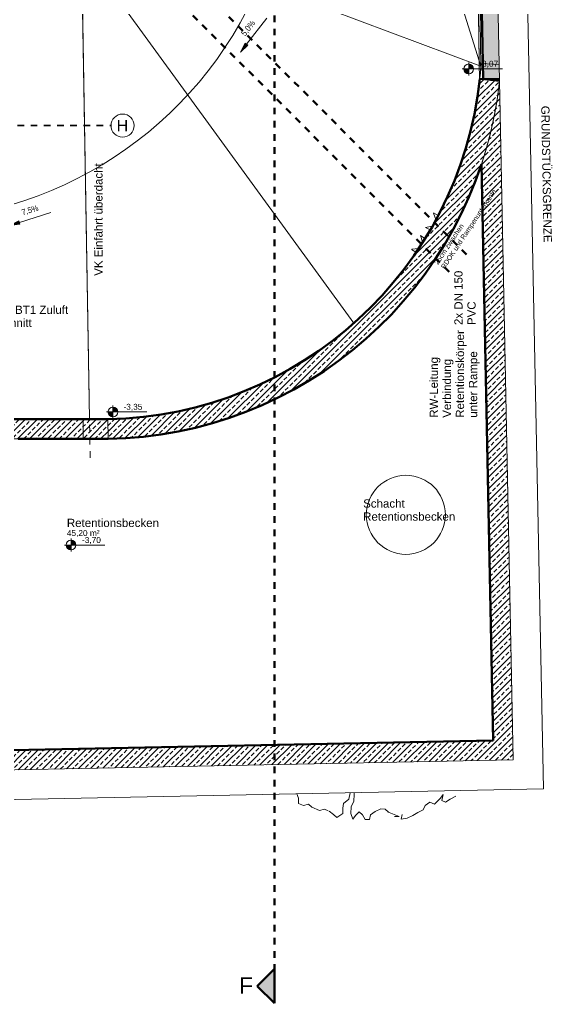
# Model space of a CAD drawing. Header units: metres. Extents: x 0 to 90, y 0 to 101.
# Drawn here: x 79.54 to 87.62, y 57.76 to 72.69 of the extents above; entities that cross this region are included whole.
import ezdxf

# ---------------------------------------------------------------- set-up
doc = ezdxf.new("R2010")
doc.units = ezdxf.units.M
for name, pattern in [('Achse', [0.009, 0.005, -0.002, 0, -0.002]), ('Strich Punkt', [0.015875, 0.00635, -0.004763, 0, -0.004763]), ('Strich Punkt Mittel', [0.015875, 0.00635, -0.004763, 0, -0.004763]), ('Verdeckt', [0.003, 0.002, -0.001]), ('Verdeckt Oben', [0.00225, 0.0015, -0.00075])]:
    doc.linetypes.add(name, pattern=pattern)
for name, color, linetype, lineweight in [('A_2D', 251, 'Continuous', 5), ('A_Baeume', 251, 'Continuous', 13), ('A_Beschriftung_', 251, 'Continuous', 9), ('A_Decken', 251, 'Continuous', 13), ('A_Durchbruch', 251, 'Verdeckt', 5), ('A_Kanal_RW', 251, 'Strich Punkt', 100), ('A_Raeume', 251, 'Continuous', 13), ('A_Raeume_', 251, 'Continuous', 5), ('A_Raeume_Beschriftung_', 251, 'Continuous', 9), ('A_Raster_', 251, 'Continuous', 9), ('A_Waende', 251, 'Continuous', 13), ('G-ANNO-DIMS_', 251, 'Continuous', 9), ('G-ANNO-SYMB_', 251, 'Continuous', 9), ('Text', 251, 'Continuous', 9)]:
    doc.layers.add(name, color=color, linetype=linetype, lineweight=lineweight)
doc.styles.add('Arial_1', font='arial.ttf', dxfattribs={"height": 0.25})
doc.styles.add('Arial_10', font='arial.ttf', dxfattribs={"width": 0.75, "height": 0.09})
doc.styles.add('Arial_2', font='arial.ttf', dxfattribs={"height": 0.175})
doc.styles.add('Arial_3', font='arial.ttf', dxfattribs={"height": 0.09})
doc.styles.add('Arial_5', font='arial.ttf', dxfattribs={"height": 0.125})
doc.styles.add('Arial_7', font='arial.ttf', dxfattribs={"height": 0.075})
pattern_1 = [(45, (35.10227, 0), (-0.08980256, 0.08980256), []), (45, (35.19207, 0), (-0.08980256, 0.08980256), [0.0635, -0.03175])]

# ---------------------------------------------------------------- blocks, each defined once
blk = doc.blocks.new('Bepf_Baum - Rotahorn - 9 Meter-1598783-263_PP_-01UG_BT1')
at = {"layer": 'A_Baeume'}
for p, q in [((1.828, -1.585), (1.812, -1.656)), ((1.844, -1.68), (1.828, -1.585)), ((1.954, -1.609), (1.907, -1.68)), ((2.017, -1.537), (1.954, -1.609)), ((1.686, -1.774), (1.639, -1.846)), ((1.765, -1.774), (1.686, -1.774)), ((1.812, -1.656), (1.765, -1.774)), ((1.907, -1.68), (1.844, -1.68)), ((1.639, -1.917), (1.576, -1.988)), ((1.639, -1.846), (1.639, -1.917)), ((0.582, -2.106), (0.571, -2.081)), ((1.528, -2.059), (1.465, -2.13)), ((1.576, -1.988), (1.528, -2.059)), ((0.535, -2.201), (0.487, -2.296)), ((0.514, -2.107), (0.535, -2.201)), ((0.614, -2.201), (0.582, -2.106)), ((0.614, -2.296), (0.614, -2.201)), ((0.976, -2.225), (0.929, -2.296)), ((1.039, -2.154), (0.976, -2.225)), ((1.102, -2.13), (1.039, -2.154)), ((1.166, -2.154), (1.102, -2.13)), ((1.15, -2.154), (1.339, -2.154)), ((1.339, -2.154), (1.276, -2.177)), ((1.386, -2.177), (1.371, -2.106)), ((1.465, -2.13), (1.386, -2.177)), ((0.487, -2.296), (0.503, -2.367)), ((0.503, -2.367), (0.535, -2.438)), ((0.645, -2.391), (0.614, -2.296)), ((0.755, -2.32), (0.724, -2.391)), ((0.819, -2.343), (0.755, -2.32)), ((0.882, -2.391), (0.819, -2.343)), ((0.945, -2.367), (0.882, -2.391)), ((0.929, -2.296), (0.945, -2.367)), ((-0.175, -2.485), (-0.223, -2.432)), ((-0.144, -2.557), (-0.175, -2.485)), ((-0.002, -2.509), (-0.065, -2.557)), ((0.062, -2.533), (-0.002, -2.509)), ((0.188, -2.533), (0.062, -2.533)), ((0.251, -2.485), (0.188, -2.533)), ((0.314, -2.485), (0.251, -2.485)), ((0.408, -2.509), (0.33, -2.485)), ((0.472, -2.533), (0.408, -2.509)), ((0.535, -2.438), (0.472, -2.533)), ((0.708, -2.462), (0.645, -2.391)), ((0.724, -2.391), (0.708, -2.462)), ((-0.065, -2.557), (-0.144, -2.557))]:
    blk.add_line(p, q, dxfattribs=at)
blk = doc.blocks.new('Allg_WD_rund - HKLS-11319887-263_PP_-01UG_BT1')
at = {"layer": 'A_Durchbruch'}
for p, q in [((-0.16, -0.15), (-0.092, -0.069)), ((-0.16, -0.071), (-0.16, -0.15)), ((0.022, -0.068), (0.09, -0.15)), ((0.09, -0.15), (0.09, -0.069))]:
    blk.add_line(p, q, dxfattribs=at)
blk = doc.blocks.new('Allg_WD_rund - HKLS-11332443-263_PP_-01UG_BT1')
at = {"layer": 'A_Durchbruch'}
for p, q in [((-0.16, 0.15), (-0.093, 0.069)), ((-0.16, 0.07), (-0.16, 0.15)), ((0.022, 0.069), (0.09, 0.15)), ((0.09, 0.15), (0.09, 0.068))]:
    blk.add_line(p, q, dxfattribs=at)
blk = doc.blocks.new('Raster - BS_Achse-112124-263_PP_-01UG_BT1')
at = {"layer": 'A_Beschriftung_'}
blk.add_circle((0, 0), 0.0035, dxfattribs=at)
blk = doc.blocks.new('Schnitt - 100_Gebaeudeschnitt-1261489-263_PP_-01UG_BT1')
at = {"layer": 'G-ANNO-SYMB_'}
blk.add_hatch(color=256, dxfattribs=at).paths.add_polyline_path([(-0.00829, 0), (-0.00305, 0.00525), (0.0022, 0)])
at = {"layer": 'G-ANNO-SYMB_', "lineweight": 70}
for p, q in [((-0.00305, 0.00525), (-0.00829, 0)), ((0.0022, 0), (-0.00305, 0.00525)), ((-0.00829, 0), (0.0022, 0))]:
    blk.add_line(p, q, dxfattribs=at)
blk = doc.blocks.new('Höhenkoten - 018-55641-263_PP_-01UG_BT1')
at = {"layer": 'G-ANNO-DIMS_'}
h = blk.add_hatch(color=256, dxfattribs=at)
edge = h.paths.add_edge_path()
edge.add_line((0, 0), (0, -0.0015))
edge.add_arc((0, 0), 0.0015, 180, 270, ccw=False)
edge.add_line((-0.0015, 0), (0, 0))
h = blk.add_hatch(color=256, dxfattribs=at)
edge = h.paths.add_edge_path()
edge.add_line((0, 0), (0, 0.0015))
edge.add_arc((0, 0), 0.0015, 0, 90, ccw=False)
edge.add_line((0.0015, 0), (0, 0))
for p, q in [((-0.002, 0), (0.01024, 0)), ((0, 0), (0, 0.002)), ((0, 0), (0, -0.002))]:
    blk.add_line(p, q, dxfattribs=at)
blk.add_circle((0, 0), 0.0015, dxfattribs=at)
blk = doc.blocks.new('BS_Kote_Grundriss_FBOK_manuell_AT - 018-9425739-263_PP_-01UG_BT1')
at = {"layer": 'A_Beschriftung_'}
h = blk.add_hatch(color=256, dxfattribs=at)
edge = h.paths.add_edge_path()
edge.add_line((0, 0), (0, -0.0015))
edge.add_arc((0, 0), 0.0015, 180, 270, ccw=False)
edge.add_line((-0.0015, 0), (0, 0))
h = blk.add_hatch(color=256, dxfattribs=at)
edge = h.paths.add_edge_path()
edge.add_line((0, 0), (0, 0.0015))
edge.add_arc((0, 0), 0.0015, 0, 90, ccw=False)
edge.add_line((0.0015, 0), (0, 0))
for p, q in [((-0.002, 0), (0.01024, 0)), ((0, 0), (0, 0.002)), ((0, 0), (0, -0.002))]:
    blk.add_line(p, q, dxfattribs=at)
blk.add_circle((0, 0), 0.0015, dxfattribs=at)
blk = doc.blocks.new('BS_Dtai_Gefälle mit Text - 018-10368467-263_PP_-01UG_BT1')
at = {"layer": 'A_Beschriftung_'}
blk.add_hatch(color=256, dxfattribs=at).paths.add_polyline_path([(0.005, -0.0005), (0.005, 0.0005), (0.00803, 0)])
for p, q in [((-0.005, 0), (0.005, 0)), ((0.00803, 0), (0.005, 0.0005)), ((0.005, 0.0005), (0.005, -0.0005)), ((0.005, -0.0005), (0.00803, 0))]:
    blk.add_line(p, q, dxfattribs=at)

msp = doc.modelspace()

# ---------------------------------------------------------------- hatches: boundary and pattern name
at = {"layer": 'A_Waende', "lineweight": 5}
h = msp.add_hatch(dxfattribs=at)
h.set_pattern_fill('FP_1', color=250, style=0, pattern_type=2)
h.set_pattern_definition(pattern_1)
h.paths.add_polyline_path([(86.574, 71.781), (86.822, 71.786), (86.476, 88.873), (86.226, 88.882), (86.317, 84.425), (86.318, 84.425), (86.318, 84.342), (86.574, 71.781)])
h.paths.add_polyline_path([(86.468, 89.273), (86.468, 89.274), (86.468, 89.273)])
h = msp.add_hatch(dxfattribs=at)
h.set_pattern_fill('FP_1', color=250, style=0, pattern_type=2)
h.set_pattern_definition(pattern_1)
h.paths.add_polyline_path([(80.885, 66.322), (81.155, 66.333), (81.424, 66.356), (81.692, 66.391), (81.958, 66.438), (82.222, 66.497), (82.476, 66.565), (82.732, 66.646), (82.985, 66.738), (83.233, 66.841), (83.477, 66.955), (83.706, 67.075), (83.935, 67.207), (84.161, 67.352), (84.39, 67.513), (84.602, 67.677), (84.797, 67.842), (84.994, 68.023), (85.186, 68.216), (85.363, 68.411), (85.538, 68.623), (85.696, 68.83), (85.848, 69.05), (85.991, 69.276), (86.124, 69.509), (86.246, 69.747), (86.358, 69.99), (86.458, 70.238), (86.548, 70.491), (86.625, 70.739), (86.69, 70.99), (86.745, 71.244), (86.791, 71.513), (86.823, 71.757), (86.594, 71.781), (86.574, 71.781), (86.574, 71.783), (86.524, 71.789), (86.489, 71.521), (86.442, 71.256), (86.382, 70.993), (86.31, 70.733), (86.227, 70.477), (86.131, 70.225), (86.023, 69.978), (85.9, 69.727), (85.775, 69.5), (85.628, 69.261), (85.482, 69.047), (85.321, 68.831), (85.149, 68.623), (84.968, 68.423), (84.778, 68.232), (84.579, 68.05), (84.372, 67.877), (84.157, 67.714), (83.935, 67.562), (83.706, 67.42), (83.47, 67.288), (83.229, 67.168), (82.982, 67.06), (82.731, 66.963), (82.475, 66.877), (82.215, 66.804), (81.953, 66.743), (81.688, 66.694), (81.42, 66.658), (81.152, 66.634), (80.883, 66.622), (80.885, 66.333)])
h = msp.add_hatch(dxfattribs=at)
h.set_pattern_fill('FP_1', color=250, style=0, pattern_type=2)
h.set_pattern_definition(pattern_1)
h.paths.add_polyline_path([(86.725, 61.747), (87.025, 61.753), (86.823, 71.757), (86.79, 71.499), (86.745, 71.244), (86.688, 70.981), (86.625, 70.739), (86.548, 70.491), (86.721, 61.936)])
h = msp.add_hatch(dxfattribs=at)
h.set_pattern_fill('FP_1', color=250, style=0, pattern_type=2)
h.set_pattern_definition(pattern_1)
h.paths.add_polyline_path([(77.879, 66.472), (78.029, 66.622), (77.729, 66.622), (77.87, 66.481)])
h.paths.add_polyline_path([(77.729, 66.322), (78.029, 66.322), (77.879, 66.472)])
h.paths.add_polyline_path([(77.719, 66.322), (77.729, 66.322), (77.729, 66.622), (77.719, 66.622), (77.719, 66.481)])
h.paths.add_polyline_path([(78.203, 66.322), (80.885, 66.322), (80.883, 66.622), (78.029, 66.622), (78.029, 66.322)])
h = msp.add_hatch(dxfattribs=at)
h.set_pattern_fill('FP_1', color=250, style=0, pattern_type=2)
h.set_pattern_definition(pattern_1)
h.paths.add_polyline_path([(77.719, 61.265), (87.031, 61.453), (87.025, 61.753), (77.719, 61.565), (77.719, 61.287)])

# ---------------------------------------------------------------- linework, layer by layer
at = {"layer": 'A_2D', "lineweight": 13}
for p, q in [((87.49, 61.013), (86.919, 89.256)), ((86.476, 88.873), (87.031, 61.453)), ((86.542, 71.981), (83.432, 81.862)), ((80.942, 66.622), (77.719, 66.622)), ((77.719, 66.322), (80.885, 66.322)), ((87.031, 61.453), (70.151, 61.112)), ((70.151, 60.662), (87.49, 61.013))]:
    msp.add_line(p, q, dxfattribs=at)
at = {"layer": 'A_2D', "linetype": 'Verdeckt Oben'}
msp.add_line((80.603, 66.622), (80.454, 75.365), dxfattribs=at)
at = {"layer": 'A_2D'}
for p, q in [((84.612, 68.08), (80.001, 74.428)), ((86.542, 71.981), (80.473, 74.251))]:
    msp.add_line(p, q, dxfattribs=at)
msp.add_circle((85.402, 65.171), 0.6, dxfattribs=at)
msp.add_arc((77.764, 75.521), 5.879, 269.0829, 337.1487, dxfattribs=at)
at = {"layer": 'A_2D', "lineweight": 13}
for centre, radius, start, end in [((80.763, 72.424), 5.804, 271.773, 311.5493), ((80.774, 72.405), 6.084, 271.0512, 311.7593)]:
    msp.add_arc(centre, radius, start, end, dxfattribs=at)
at = {"layer": 'A_Decken'}
msp.add_line((86.36, 81.85), (86.542, 71.981), dxfattribs=at)
msp.add_arc((80.774, 72.405), 6.084, 271.0512, 353.8828, dxfattribs=at)
for points in [[(86.542, 71.981), (86.536, 71.904), (86.529, 71.828), (86.52, 71.752)], [(86.503, 71.617), (86.497, 71.573), (86.491, 71.53), (86.484, 71.486)], [(86.461, 71.352), (86.453, 71.309), (86.444, 71.265), (86.435, 71.222)], [(86.406, 71.089), (86.396, 71.046), (86.385, 71.003), (86.374, 70.961)], [(86.339, 70.829), (86.327, 70.787), (86.314, 70.744), (86.301, 70.702)], [(86.26, 70.574), (86.246, 70.532), (86.231, 70.489), (86.216, 70.447)], [(86.169, 70.321), (86.153, 70.28), (86.136, 70.238), (86.119, 70.197)], [(86.066, 70.072), (86.048, 70.032), (86.03, 69.992), (86.011, 69.952)], [(85.952, 69.829), (85.932, 69.79), (85.913, 69.751), (85.892, 69.712)], [(85.827, 69.592), (85.82, 69.578), (85.812, 69.565), (85.805, 69.552)], [(85.771, 69.494), (85.768, 69.488), (85.765, 69.482), (85.761, 69.477)], [(85.658, 69.307), (85.645, 69.287), (85.633, 69.268), (85.62, 69.248)], [(85.544, 69.135), (85.519, 69.099), (85.494, 69.063), (85.468, 69.027)], [(85.387, 68.917), (85.361, 68.882), (85.334, 68.847), (85.307, 68.813)], [(85.221, 68.707), (85.193, 68.673), (85.164, 68.64), (85.135, 68.606)], [(85.045, 68.505), (85.015, 68.472), (84.985, 68.44), (84.954, 68.408)], [(84.858, 68.31), (84.827, 68.279), (84.796, 68.249), (84.764, 68.219)], [(84.663, 68.125), (84.631, 68.095), (84.598, 68.066), (84.566, 68.038)], [(84.462, 67.95), (84.428, 67.922), (84.393, 67.894), (84.359, 67.866)], [(84.251, 67.783), (84.216, 67.757), (84.18, 67.731), (84.144, 67.705)], [(83.805, 67.479), (83.768, 67.457), (83.731, 67.435), (83.694, 67.413)], [(84.031, 67.626), (83.995, 67.602), (83.959, 67.578), (83.923, 67.554)], [(83.574, 67.345), (83.536, 67.324), (83.498, 67.303), (83.459, 67.283)], [(83.336, 67.22), (83.297, 67.201), (83.258, 67.182), (83.219, 67.164)], [(83.091, 67.106), (83.052, 67.089), (83.013, 67.072), (82.973, 67.056)], [(82.593, 66.915), (82.551, 66.901), (82.509, 66.888), (82.467, 66.875)], [(82.842, 67.004), (82.803, 66.989), (82.763, 66.974), (82.722, 66.96)], [(82.069, 66.768), (82.028, 66.759), (81.988, 66.75), (81.948, 66.742)], [(82.336, 66.837), (82.294, 66.825), (82.252, 66.813), (82.209, 66.802)], [(81.254, 66.641), (81.22, 66.639), (81.185, 66.636), (81.151, 66.634)], [(81.531, 66.671), (81.493, 66.666), (81.456, 66.662), (81.418, 66.657)], [(81.798, 66.713), (81.76, 66.706), (81.722, 66.7), (81.684, 66.694)]]:
    msp.add_open_spline(points, degree=3, dxfattribs=at)
at = {"layer": 'A_Kanal_RW'}
for p, q in [((86.322, 69.123), (79.817, 75.629)), ((86.059, 68.861), (79.659, 75.261))]:
    msp.add_line(p, q, dxfattribs=at)
at = {"layer": 'A_Raeume', "color": 8, "linetype": 'Verdeckt'}
for p, q in [((80.613, 66.038), (80.22, 89.116)), ((86.265, 88.881), (86.519, 71.739))]:
    msp.add_line(p, q, dxfattribs=at)
at = {"layer": 'A_Raeume_', "flags": 128}
for points in [[(80.22, 89.116), (80.603, 66.624), (80.673, 66.622), (80.744, 66.621), (81.045, 66.628), (81.346, 66.65), (81.645, 66.687), (81.942, 66.741), (82.236, 66.809), (82.526, 66.893), (82.811, 66.992), (83.09, 67.106), (83.364, 67.234), (83.63, 67.376), (83.888, 67.531), (84.138, 67.7), (84.379, 67.882), (84.609, 68.076), (84.83, 68.282), (85.039, 68.499), (85.237, 68.727), (85.423, 68.965), (85.596, 69.212), (85.756, 69.468), (85.902, 69.731), (86.035, 70.002), (86.153, 70.28), (86.256, 70.563), (86.345, 70.852), (86.418, 71.144), (86.476, 71.44), (86.519, 71.739), (86.488, 73.797)], [(77.719, 61.565), (86.725, 61.747), (86.548, 70.491), (86.442, 70.197), (86.322, 69.909), (86.186, 69.627), (86.036, 69.353), (85.873, 69.087), (85.696, 68.83), (85.506, 68.582), (85.303, 68.344), (85.089, 68.117), (84.863, 67.901), (84.627, 67.697), (84.38, 67.506), (84.124, 67.327), (83.859, 67.162), (83.586, 67.01), (83.305, 66.873), (83.018, 66.75), (82.725, 66.643), (82.426, 66.55), (82.124, 66.473), (81.817, 66.412), (81.508, 66.366), (81.197, 66.336), (80.885, 66.322), (79.519, 66.322)]]:
    msp.add_lwpolyline(points, dxfattribs=at)
msp.add_lwpolyline([(77.605, 66.622), (79.369, 66.622), (80.603, 66.622), (80.454, 75.34), (80.446, 75.34), (80.358, 75.105), (80.255, 74.876), (80.138, 74.653), (80.008, 74.439), (79.864, 74.232), (79.708, 74.036), (79.539, 73.849), (79.359, 73.674), (79.169, 73.51), (78.969, 73.359), (78.759, 73.22), (78.541, 73.095), (78.316, 72.983), (78.084, 72.886), (77.847, 72.804), (77.605, 72.737)], close=True, dxfattribs=at)
at = {"layer": 'A_Raster_', "linetype": 'Strich Punkt Mittel', "lineweight": 35}
msp.add_line((44.711, 71.078), (80.929, 71.078), dxfattribs=at)
at = {"layer": 'A_Waende', "color": 90, "lineweight": 50}
for p, q in [((86.324, 84.044), (86.574, 71.783)), ((86.574, 71.783), (86.524, 71.789)), ((86.594, 71.781), (86.822, 71.786)), ((86.823, 71.757), (86.594, 71.781)), ((86.548, 70.491), (86.725, 61.747)), ((77.305, 66.622), (80.883, 66.622)), ((79.519, 66.322), (80.885, 66.322)), ((86.725, 61.747), (77.719, 61.565))]:
    msp.add_line(p, q, dxfattribs=at)
at = {"layer": 'A_Waende'}
for p, q in [((86.545, 72.021), (86.818, 72.003)), ((85.444, 68.506), (85.445, 68.508)), ((85.263, 68.3), (85.266, 68.302)), ((85.074, 68.102), (85.077, 68.105)), ((84.875, 67.912), (84.879, 67.916)), ((84.668, 67.732), (84.674, 67.736)), ((84.454, 67.561), (84.46, 67.565)), ((84.232, 67.4), (84.239, 67.405)), ((84.002, 67.249), (84.011, 67.254)), ((80.505, 66.322), (80.505, 66.622)), ((80.883, 66.622), (80.885, 66.322))]:
    msp.add_line(p, q, dxfattribs=at)
at = {"layer": 'A_Waende', "flags": 128}
msp.add_lwpolyline([(86.548, 70.491), (86.625, 70.739), (86.69, 70.99), (86.745, 71.244), (86.79, 71.499), (86.823, 71.757)], dxfattribs=at)
at = {"layer": 'A_Waende', "color": 90, "lineweight": 50, "flags": 128}
msp.add_lwpolyline([(80.885, 66.322), (81.153, 66.333), (81.42, 66.356), (81.685, 66.39), (81.949, 66.436), (82.21, 66.493), (82.469, 66.562), (82.725, 66.643), (82.976, 66.734), (83.224, 66.836), (83.466, 66.95), (83.704, 67.073), (83.935, 67.207), (84.161, 67.352), (84.38, 67.506), (84.592, 67.669), (84.797, 67.842), (84.994, 68.023), (85.182, 68.213), (85.363, 68.411), (85.534, 68.617), (85.696, 68.83), (85.848, 69.05), (85.991, 69.276), (86.124, 69.509), (86.246, 69.747), (86.358, 69.99), (86.458, 70.238), (86.548, 70.491)], dxfattribs=at)
at = {"layer": 'A_Waende'}
for radius, start, end in [(5.784, 268.9219, 356.1933), (5.784, 350.8855, 353.5301), (6.084, 353.756, 353.9297), (6.084, 351.1787, 352.4075), (5.784, 348.2315, 349.824), (6.084, 348.6014, 349.8243), (5.784, 345.5776, 347.0942), (6.084, 346.024, 347.2397), (5.784, 342.9237, 344.3982), (6.084, 343.4467, 344.6532), (5.784, 340.2697, 341.7175), (6.084, 340.8694, 342.0641), (5.784, 337.6158, 339.045), (6.084, 338.2921, 339.4709), (5.784, 334.9618, 336.3775), (6.084, 335.7148, 336.8712), (5.784, 332.3079, 333.7132), (6.084, 333.1375, 334.26), (5.784, 329.6539, 331.051), (6.084, 330.5601, 331.6253), (5.784, 327, 328.3905), (5.784, 324.3461, 325.7311), (6.084, 327.9828, 328.9295), (5.784, 321.6921, 323.0726), (5.784, 319.0382, 320.4147), (5.784, 316.3842, 317.7574), (6.084, 319.2669, 320.2466), (5.784, 313.7303, 315.1006), (6.084, 316.5919, 317.6736), (5.784, 311.0763, 312.444), (6.084, 313.9644, 315.0962), (5.784, 308.4224, 309.7878), (5.784, 305.7684, 307.1319), (6.084, 311.3565, 312.5189), (5.784, 303.1145, 304.4761), (6.084, 308.7587, 309.9416), (5.784, 300.4605, 301.8206), (6.084, 306.1666, 307.3643), (5.784, 297.8066, 299.1651), (6.084, 303.5782, 304.787), (5.784, 295.1526, 296.5099), (6.084, 300.9922, 302.2097), (5.784, 292.4987, 293.8547), (6.084, 298.408, 299.6323), (6.084, 299.4679, 299.5754), (5.784, 287.1908, 288.5447), (5.784, 289.8447, 291.1996), (6.084, 295.825, 297.055), (6.084, 296.8831, 297.0019), (5.784, 281.8828, 283.235), (5.784, 284.5368, 285.8898), (6.084, 290.6616, 291.9004), (6.084, 291.7136, 291.8548), (6.084, 293.2429, 294.4777), (6.084, 294.2984, 294.4283), (5.784, 268.3069, 269.9617), (5.784, 268.3069, 268.9219), (5.784, 271.267, 272.6163), (5.784, 273.921, 275.2709), (5.784, 276.5749, 277.9255), (5.784, 279.2289, 280.5802), (6.084, 288.0809, 289.323), (6.084, 289.1288, 289.2812), (6.084, 280.3411, 281.591), (6.084, 281.3745, 281.5606), (6.084, 282.9207, 284.1684), (6.084, 283.9593, 284.1341), (6.084, 285.5006, 286.7457), (6.084, 286.544, 286.7077), (6.084, 271.0512, 271.2664), (6.084, 271.0512, 271.2817), (6.084, 272.6037, 273.8591), (6.084, 273.6202, 273.8399), (6.084, 275.1826, 276.4364), (6.084, 276.205, 276.4135), (6.084, 277.7618, 279.0137), (6.084, 278.7897, 278.987)]:
    msp.add_arc((80.774, 72.405), radius, start, end, dxfattribs=at)
at = {"layer": 'A_Waende', "color": 90, "lineweight": 50}
msp.add_arc((80.774, 72.405), 5.784, 271.0781, 353.8834, dxfattribs=at)
at = {"layer": 'A_Waende', "lineweight": 18}
msp.add_arc((80.774, 72.405), 6.084, 341.6585, 353.8828, dxfattribs=at)
at = {"layer": 'G-ANNO-SYMB_', "linetype": 'Achse', "lineweight": 70}
msp.add_line((83.407, 90.349), (83.407, 58.172), dxfattribs=at)

# ---------------------------------------------------------------- block references
at = {"layer": 'A_2D', "lineweight": 13}
for name, p, rotation in [('Allg_WD_rund - HKLS-11332443-263_PP_-01UG_BT1', (85.909, 69.601), 61.44957184098764), ('Allg_WD_rund - HKLS-11319887-263_PP_-01UG_BT1', (85.663, 69.192), 236.6034902084802)]:
    msp.add_blockref(name, p, dxfattribs=dict(at, rotation=rotation))
at = {"layer": 'A_Baeume', "rotation": 337.3582758784548}
msp.add_blockref('Bepf_Baum - Rotahorn - 9 Meter-1598783-263_PP_-01UG_BT1', (84.892, 63.095), dxfattribs=at)
at = {"layer": 'A_Beschriftung_'}
for name, p, xscale, yscale, zscale, rotation in [('BS_Dtai_Gefälle mit Text - 018-10368467-263_PP_-01UG_BT1', (83.139, 72.51), 50, 50, 50, 232.3605708879156), ('Raster - BS_Achse-112124-263_PP_-01UG_BT1', (81.104, 71.078), 49.99999999999998, 49.99999999999998, 49.99999999999998, 269.9999999999997), ('BS_Dtai_Gefälle mit Text - 018-10368467-263_PP_-01UG_BT1', (79.779, 69.682), 50, 50, 50, 197.3605708879155)]:
    msp.add_blockref(name, p, dxfattribs=dict(at, xscale=xscale, yscale=yscale, zscale=zscale, rotation=rotation))
at = {"layer": 'A_Beschriftung_', "xscale": 50, "yscale": 50, "zscale": 50}
for p in [(86.355, 71.938), (80.958, 66.732)]:
    msp.add_blockref('BS_Kote_Grundriss_FBOK_manuell_AT - 018-9425739-263_PP_-01UG_BT1', p, dxfattribs=at)
at = {"layer": 'G-ANNO-DIMS_', "xscale": 49.99999999999998, "yscale": 49.99999999999998, "zscale": 49.99999999999998}
msp.add_blockref('Höhenkoten - 018-55641-263_PP_-01UG_BT1', (80.322, 64.712), dxfattribs=at)
at = {"layer": 'G-ANNO-SYMB_', "xscale": 49.99999999999998, "yscale": 49.99999999999998, "zscale": 49.99999999999998, "rotation": 89.99999999999937}
msp.add_blockref('Schnitt - 100_Gebaeudeschnitt-1261489-263_PP_-01UG_BT1', (83.407, 58.172), dxfattribs=at)

# ---------------------------------------------------------------- texts
at = {"layer": 'A_Beschriftung_', "char_height": 0.09, "width": 0.25554, "attachment_point": 1, "style": 'Arial_10'}
for s, insert, rotation in [('5,0%', (82.894, 72.483), 52.3606), ('7,5%', (79.563, 69.8), 17.3606)]:
    msp.add_mtext(s, dxfattribs=dict(at, insert=insert, rotation=rotation))
at = {"layer": 'A_Beschriftung_', "attachment_point": 1}
for s, insert, char_height, width, style in [('-3,07', (86.516, 72.061), 0.09, 0.34072, 'Arial_3'), ('H', (81.013, 71.165), 0.175, 0.21646, 'Arial_2'), ('-3,35', (81.118, 66.855), 0.09, 0.34072, 'Arial_3')]:
    msp.add_mtext(s, dxfattribs=dict(at, insert=insert, char_height=char_height, width=width, style=style))
at = {"layer": 'A_Raeume_Beschriftung_', "attachment_point": 1}
for s, insert, char_height, width, style in [('Retentionsbecken', (80.259, 65.111), 0.125, 1.67553, 'Arial_5'), ('45,20 m²', (80.259, 64.939), 0.09, 0.58924, 'Arial_3')]:
    msp.add_mtext(s, dxfattribs=dict(at, insert=insert, char_height=char_height, width=width, style=style))
at = {"layer": 'G-ANNO-DIMS_', "insert": (80.489, 64.833), "char_height": 0.09, "width": 0.34267, "attachment_point": 1, "line_spacing_factor": 0.941778, "style": 'Arial_3'}
msp.add_mtext('-3,70', dxfattribs=at)
at = {"layer": 'G-ANNO-SYMB_', "insert": (82.871, 58.153), "char_height": 0.25, "width": 0.26055, "attachment_point": 1, "style": 'Arial_1'}
msp.add_mtext('F', dxfattribs=at)
at = {"layer": 'Text', "color": 5, "insert": (87.58, 71.38), "char_height": 0.125, "width": 2.50928, "attachment_point": 1, "rotation": 271.0436, "style": 'Arial_5'}
msp.add_mtext('GRUNDSTÜCKSGRENZE', dxfattribs=at)
at = {"layer": 'Text', "color": 7, "attachment_point": 1}
for s, insert, char_height, width, rotation, style in [('VK Einfahrt überdacht', (80.675, 68.798), 0.125, 2.05232, 90, 'Arial_5'), ('RDOK und Rampenunterkante', (85.927, 68.935), 0.075, 1.73164, 56.3921, 'Arial_7'), ('25cm zwischen ', (85.827, 69.001), 0.075, 0.90992, 56.3921, 'Arial_7'), ('2x DN 150', (86.137, 68.051), 0.125, 0.99409, 90, 'Arial_5'), ('PVC', (86.336, 68.051), 0.125, 0.43291, 90, 'Arial_5'), ('Retentionskörper', (86.16, 66.644), 0.125, 1.59937, 90, 'Arial_5'), ('unter Rampe', (86.359, 66.644), 0.125, 1.21456, 90, 'Arial_5'), ('RW-Leitung ', (85.763, 66.644), 0.125, 1.17447, 90, 'Arial_5'), ('Verbindung ', (85.962, 66.644), 0.125, 1.12236, 90, 'Arial_5')]:
    msp.add_mtext(s, dxfattribs=dict(at, insert=insert, char_height=char_height, width=width, rotation=rotation, style=style))
at = {"layer": 'Text', "color": 7, "char_height": 0.125, "attachment_point": 1, "style": 'Arial_5'}
for s, insert, width in [('RWA Garage BT1 Zuluft', (78.387, 68.345), 2.29283), ('freier Querschnitt', (78.387, 68.147), 1.61139), ('Schacht', (84.754, 65.405), 0.75759), ('Retentionsbecken', (84.754, 65.207), 1.67553)]:
    msp.add_mtext(s, dxfattribs=dict(at, insert=insert, width=width))

doc.saveas('drawing.dxf')
